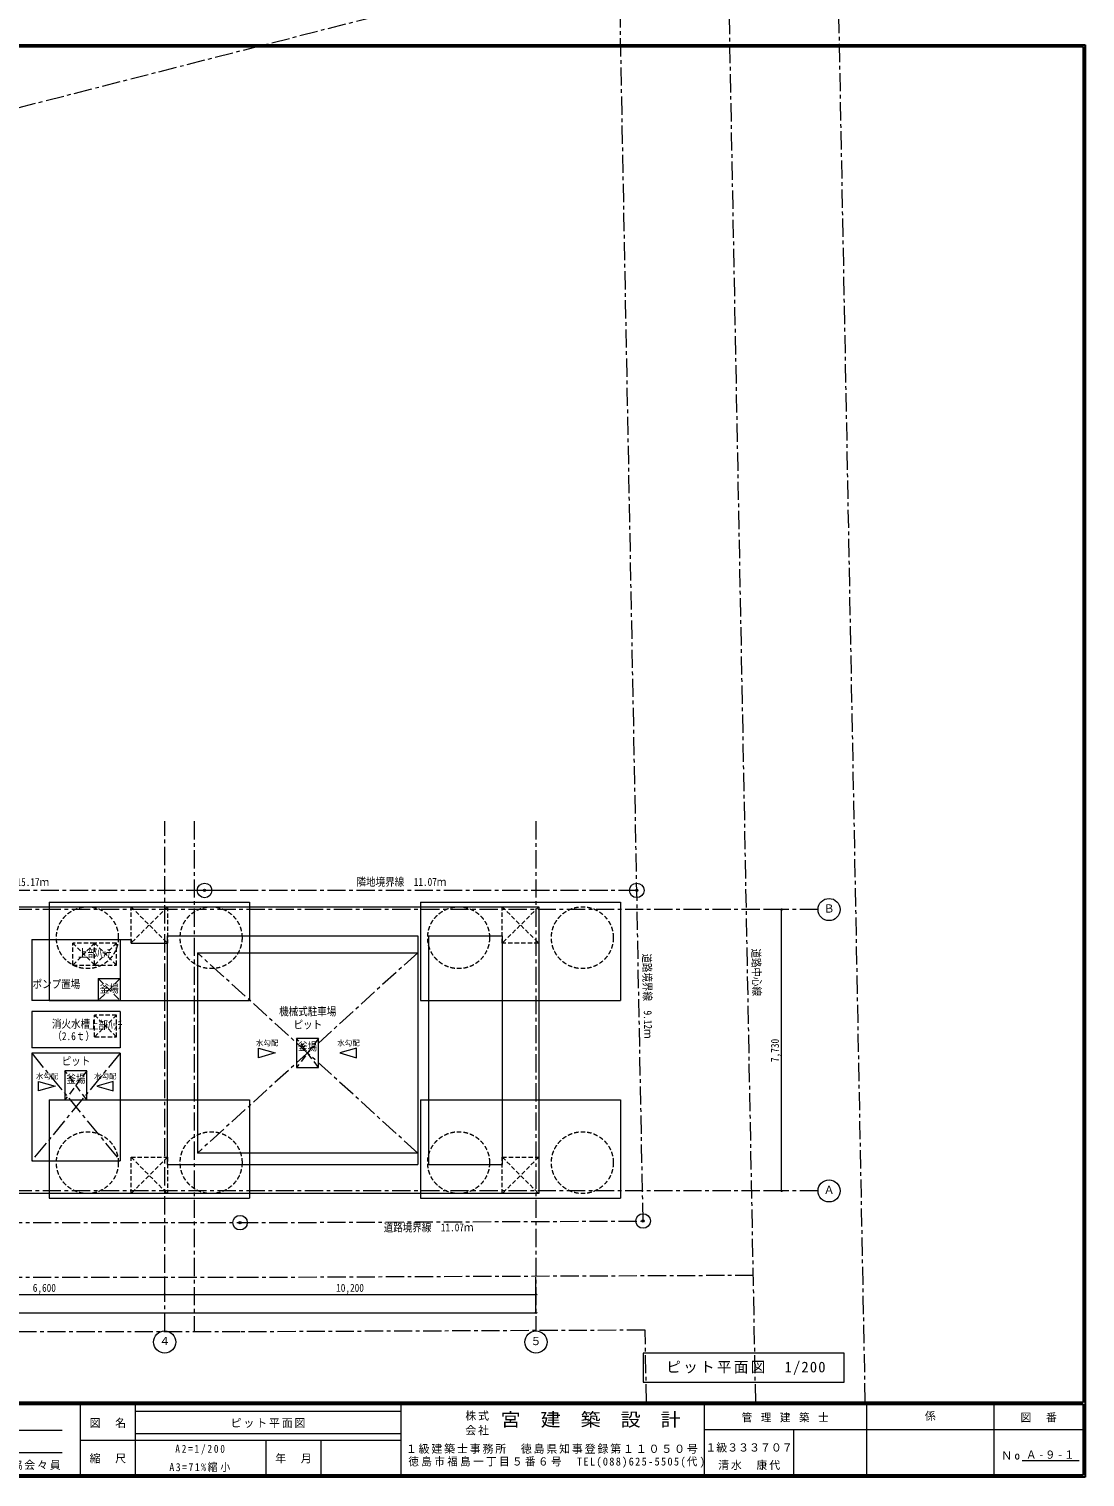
# Model space of a CAD drawing. Units: millimetres at full size; details may follow other scales. Extents: x -443943 to 462275, y -43546 to 79452.
# Drawn here: x -417560 to -388543, y -23081 to 16705 of the extents above; entities that cross this region are included whole.
import ezdxf
from ezdxf.enums import TextEntityAlignment as Align

# ---------------------------------------------------------------- set-up
doc = ezdxf.new("R2010")
doc.units = ezdxf.units.MM
doc.header["$LTSCALE"] = 100
doc.header["$PDMODE"] = 32
doc.header["$PDSIZE"] = 40
for name, pattern in [('CHAIN1', [8, 5, -1, 1, -1]), ('DASHED1', [1.8, 1.2, -0.6]), ('DASHED2', [3, 2, -1]), ('LONG_DASHED_DOTTED', [15.25, 12, -1.5, 0.25, -1.5])]:
    doc.linetypes.add(name, pattern=pattern)
for name, color, linetype, lineweight in [('1-0_仕上', 7, 'Continuous', 15), ('4-1_通り芯', 4, 'Continuous', 9), ('4-2_躯体', 3, 'Continuous', 20), ('4-4_寸法', 7, 'Continuous', 15), ('4-5_文字', 7, 'Continuous', 15), ('4-B_E-PANL', 1, 'Continuous', 18), ('4-E_E-LITE', 7, 'Continuous', 15), ('4-F__', 4, 'Continuous', 9)]:
    doc.layers.add(name, color=color, linetype=linetype, lineweight=lineweight)
doc.styles.add('ＭＳ ゴシック', font='')
doc.styles.get('ＭＳ ゴシック').set_extended_font_data('MS Gothic')

msp = doc.modelspace()

# ---------------------------------------------------------------- linework, layer by layer
at = {"layer": '1-0_仕上', "color": 2}
for q in [(-415654.5, -9988.1), (-415054.5, -9388.1)]:
    msp.add_line((-415654.5, -9388.1), q, dxfattribs=at)
at = {"layer": '1-0_仕上', "color": 2, "linetype": 'DASHED2'}
for p, q in [((-415654.5, -9388.1), (-415054.5, -9988.1)), ((-415054.5, -9388.1), (-415654.5, -9988.1)), ((-409604.5, -11028.1), (-410204.5, -11828.1)), ((-409604.5, -11828.1), (-410204.5, -11028.1)), ((-415969.5, -11918.1), (-416569.5, -12718.1)), ((-415969.5, -12718.1), (-416569.5, -11918.1))]:
    msp.add_line(p, q, dxfattribs=at)
at = {"layer": '1-0_仕上', "color": 2}
for points in [[(-409604.5, -11028.1), (-410204.5, -11028.1), (-410204.5, -11828.1), (-409604.5, -11828.1)], [(-415969.5, -11918.1), (-416569.5, -11918.1), (-416569.5, -12718.1), (-415969.5, -12718.1)]]:
    msp.add_lwpolyline(points, close=True, dxfattribs=at)
at = {"layer": '1-0_仕上', "color": 4, "lineweight": 9}
for points in [[(-410794.5, -11428.1), (-411248.7, -11559.6), (-411248.7, -11296.6)], [(-409014.5, -11428.1), (-408560.4, -11559.6), (-408560.4, -11296.6)], [(-416840.8, -12340.6), (-417294.9, -12472.1), (-417294.9, -12209.1)], [(-415698.3, -12340.6), (-415244.2, -12472.1), (-415244.2, -12209.1)]]:
    msp.add_lwpolyline(points, close=True, dxfattribs=at)
at = {"layer": '4-1_通り芯', "linetype": 'CHAIN1'}
for p, q in [((-435691.2, 9979.2), (-401347.3, 18764)), ((-413829.5, -19068.1), (-413829.5, -5062.1)), ((-413024.5, -5062.1), (-413024.5, -19068.1)), ((-403629.5, -5062.1), (-403629.5, -19068.1)), ((-395879.5, -7488.1), (-436691.2, -7488.1)), ((-395879.5, -15218.1), (-436691.2, -15218.1))]:
    msp.add_line(p, q, dxfattribs=at)
at = {"layer": '4-1_通り芯', "color": 5, "lineweight": 30}
for p, q in [((-443943.2, 16273.1), (-388543.2, 16273.1)), ((-443893.2, 16223.1), (-388593.2, 16223.1)), ((-388593.2, 16223.1), (-388593.2, -21030.8)), ((-388543.2, 16273.1), (-388543.2, -23080.8)), ((-388593.2, -21030.8), (-443893.2, -21030.8)), ((-443893.2, -21080.8), (-388593.2, -21080.8)), ((-388593.2, -21080.8), (-388593.2, -23030.8)), ((-388593.2, -23030.8), (-429443.2, -23030.8)), ((-388543.2, -23080.8), (-443943.2, -23080.8))]:
    msp.add_line(p, q, dxfattribs=at)
at = {"layer": '4-1_通り芯', "color": 7, "lineweight": 15}
for p, q in [((-416143.2, -23030.8), (-416143.2, -21080.8)), ((-414643.1, -21080.8), (-414643.1, -23030.8)), ((-407343.2, -21080.8), (-407343.2, -23030.8)), ((-399004.6, -21080.8), (-399004.6, -23030.8)), ((-394543.2, -21080.8), (-394543.2, -23030.8)), ((-391043.2, -23030.8), (-391043.2, -21080.8)), ((-407343.2, -21280.8), (-414643.1, -21280.8)), ((-416650.5, -21803.2), (-424171, -21803.2)), ((-414643.1, -21880.8), (-407343.2, -21880.8)), ((-388543.2, -21780.8), (-399004.6, -21780.8)), ((-396543.2, -23030.8), (-396543.2, -21780.8)), ((-407343.2, -22080.8), (-416143.2, -22080.8)), ((-411043.2, -23030.8), (-411043.2, -22080.8)), ((-409543.2, -22080.8), (-409543.2, -23030.8)), ((-424171, -22403.1), (-416650.5, -22403.1)), ((-388704.4, -22632.1), (-390270.6, -22632.1))]:
    msp.add_line(p, q, dxfattribs=at)
for centre in [(-395575.8, -7488.1), (-395575.8, -15218.1), (-413829.5, -19371.9), (-403629.5, -19371.9)]:
    msp.add_circle(centre, 303.8, dxfattribs=at)
at = {"layer": '4-2_躯体'}
for p, q in [((-433704.5, -7413.1), (-403554.5, -7413.1)), ((-403554.5, -7413.1), (-403554.5, -15293.1)), ((-417484.5, -8313.1), (-414754.5, -8313.1)), ((-417484.5, -8313.1), (-417484.5, -9988.1)), ((-415054.5, -8313.1), (-415054.5, -9988.1)), ((-413754.5, -8213.1), (-406879.5, -8213.1)), ((-413754.5, -14493.1), (-413754.5, -8213.1)), ((-406879.5, -8213.1), (-406879.5, -14493.1)), ((-406579.5, -8213.1), (-406579.5, -14493.1)), ((-406579.5, -8213.1), (-404554.5, -8213.1)), ((-404554.5, -8213.1), (-404554.5, -14493.1)), ((-412929.5, -8678.1), (-406879.5, -8678.1)), ((-412929.5, -8678.1), (-412929.5, -14178.1)), ((-415054.5, -9988.1), (-417484.5, -9988.1)), ((-415054.5, -10288.1), (-417484.5, -10288.1)), ((-417484.5, -10288.1), (-417484.5, -11288.1)), ((-415054.5, -10288.1), (-415054.5, -11288.1)), ((-415054.5, -11288.1), (-417484.5, -11288.1)), ((-415054.5, -11438.1), (-417484.5, -11438.1)), ((-417484.5, -11438.1), (-417484.5, -14393.1)), ((-415054.5, -11438.1), (-415054.5, -14393.1)), ((-406879.5, -14178.1), (-412929.5, -14178.1)), ((-417484.5, -14393.1), (-415054.5, -14393.1)), ((-413754.5, -14493.1), (-406879.5, -14493.1)), ((-406579.5, -14493.1), (-404554.5, -14493.1)), ((-403554.5, -15293.1), (-433704.5, -15293.1))]:
    msp.add_line(p, q, dxfattribs=at)
at = {"layer": '4-2_躯体', "linetype": 'DASHED1'}
for p, q in [((-413754.5, -7413.1), (-414754.5, -8413.1)), ((-413754.5, -7413.1), (-413754.5, -8413.1)), ((-403554.5, -7413.1), (-404554.5, -8413.1)), ((-403554.5, -8413.1), (-404554.5, -8413.1)), ((-414754.5, -14293.1), (-413754.5, -14293.1)), ((-414754.5, -14293.1), (-413754.5, -15293.1)), ((-414754.5, -15293.1), (-414754.5, -14293.1)), ((-413754.5, -14293.1), (-414754.5, -15293.1)), ((-413754.5, -14293.1), (-413754.5, -15293.1)), ((-404554.5, -14293.1), (-403554.5, -14293.1)), ((-404554.5, -14293.1), (-403554.5, -15293.1))]:
    msp.add_line(p, q, dxfattribs=at)
at = {"layer": '4-2_躯体', "color": 4, "linetype": 'CHAIN1', "lineweight": 9}
for p, q in [((-406879.5, -8678.1), (-412929.5, -14178.1)), ((-406879.5, -14178.1), (-412929.5, -8678.1)), ((-415054.5, -11438.1), (-417484.5, -14393.1)), ((-417484.5, -11438.1), (-415054.5, -14393.1))]:
    msp.add_line(p, q, dxfattribs=at)
at = {"layer": '4-2_躯体', "linetype": 'DASHED1'}
for points in [[(-414754.5, -8413.1), (-414754.5, -7413.1), (-413754.5, -8413.1)], [(-404554.5, -8413.1), (-404554.5, -7413.1), (-403554.5, -8413.1)], [(-403554.5, -14293.1), (-404554.5, -15293.1), (-404554.5, -14293.1)]]:
    msp.add_lwpolyline(points, dxfattribs=at)
at = {"layer": '4-2_躯体'}
msp.add_lwpolyline([(-414754.5, -8313.1), (-414754.5, -8413.1), (-413754.5, -8413.1)], dxfattribs=at)
at = {"layer": '4-4_寸法'}
for p, q in [((-396879.5, -7488.1), (-397379.5, -7488.1)), ((-396879.5, -15218.1), (-396879.5, -7488.1)), ((-396879.5, -15218.1), (-397379.5, -15218.1)), ((-413829.5, -18068.1), (-413829.5, -17591.6)), ((-403629.5, -18568.1), (-403629.5, -17591.6)), ((-433629.5, -18068.1), (-403629.5, -18068.1)), ((-433629.5, -18568.1), (-403629.5, -18568.1))]:
    msp.add_line(p, q, dxfattribs=at)
for p in [(-396879.5, -7488.1), (-396879.5, -15218.1), (-413829.5, -18068.1), (-403629.5, -18068.1), (-403629.5, -18568.1)]:
    msp.add_point(p, dxfattribs=at)
at = {"layer": '4-B_E-PANL', "color": 4, "linetype": 'DASHED1', "lineweight": 9}
for p, q in [((-416354.5, -8413.1), (-415754.5, -9013.1)), ((-415754.5, -8413.1), (-416354.5, -8413.1)), ((-416354.5, -9013.1), (-416354.5, -8413.1)), ((-415754.5, -9013.1), (-415754.5, -8413.1)), ((-415154.5, -8413.1), (-415754.5, -8413.1)), ((-415754.5, -8413.1), (-415154.5, -9013.1)), ((-415154.5, -8413.1), (-415754.5, -9013.1)), ((-415154.5, -9013.1), (-415154.5, -8413.1)), ((-415754.5, -9013.1), (-415154.5, -9013.1)), ((-415754.5, -10988.1), (-415754.5, -10388.1)), ((-415754.5, -10388.1), (-415154.5, -10988.1)), ((-415154.5, -10388.1), (-415754.5, -10988.1)), ((-415754.5, -10988.1), (-415154.5, -10988.1))]:
    msp.add_line(p, q, dxfattribs=at)
at = {"layer": '4-B_E-PANL', "color": 134, "linetype": 'DASHED1', "lineweight": 5}
msp.add_line((-406879.5, -8678.1), (-406879.5, -14178.1), dxfattribs=at)
at = {"layer": '4-B_E-PANL', "color": 2, "lineweight": 15}
for p, q in [((-395158.2, -19675.6), (-400686.5, -19675.6)), ((-400686.5, -19675.6), (-400686.5, -20475.6))]:
    msp.add_line(p, q, dxfattribs=at)
at = {"layer": '4-B_E-PANL', "color": 4, "linetype": 'DASHED1', "lineweight": 9}
for points in [[(-415754.5, -8413.1), (-416354.5, -9013.1), (-415754.5, -9013.1)], [(-415154.5, -10988.1), (-415154.5, -10388.1), (-415754.5, -10388.1)]]:
    msp.add_lwpolyline(points, dxfattribs=at)
at = {"layer": '4-B_E-PANL', "color": 2, "lineweight": 15}
msp.add_lwpolyline([(-400686.5, -20475.6), (-395158.2, -20475.6), (-395158.2, -19675.6)], dxfattribs=at)
at = {"layer": '4-E_E-LITE'}
for p, q in [((-417004.5, -7288.1), (-411504.5, -7288.1)), ((-417004.5, -7288.1), (-417004.5, -9988.1)), ((-411504.5, -7288.1), (-411504.5, -9988.1)), ((-406804.5, -7288.1), (-401304.5, -7288.1)), ((-401304.5, -7288.1), (-401304.5, -9988.1)), ((-417004.5, -9988.1), (-411504.5, -9988.1))]:
    msp.add_line(p, q, dxfattribs=at)
for points in [[(-406804.5, -7288.1), (-406804.5, -9988.1), (-401304.5, -9988.1)], [(-417004.5, -12718.1), (-417004.5, -15418.1), (-411504.5, -15418.1)], [(-417004.5, -12718.1), (-411504.5, -12718.1), (-411504.5, -15418.1)], [(-406804.5, -12718.1), (-401304.5, -12718.1), (-401304.5, -15418.1)], [(-406804.5, -12718.1), (-406804.5, -15418.1), (-401304.5, -15418.1)]]:
    msp.add_lwpolyline(points, dxfattribs=at)
at = {"layer": '4-E_E-LITE', "linetype": 'DASHED1'}
for centre in [(-415954.5, -8263.1), (-412554.5, -8263.1), (-405754.5, -8263.1), (-402354.5, -8263.1), (-415954.5, -14443.1), (-412554.5, -14443.1), (-405754.5, -14443.1), (-402354.5, -14443.1)]:
    msp.add_circle(centre, 850, dxfattribs=at)
at = {"layer": '4-F__', "linetype": 'CHAIN1'}
for p, q in [((-397590.7, -21030.8), (-398507.7, 27231.9)), ((-395375.3, 20291.6), (-394590.2, -21030.8)), ((-400686, -16046.4), (-401347.3, 18764)), ((-412735.7, -6963), (-427908.9, -6963.1)), ((-400858.6, -6962.5), (-412735.7, -6963)), ((-434248.3, -16091.6), (-411759.8, -16091.5)), ((-411759.8, -16091.5), (-400686, -16046.1)), ((-434248.3, -17591.6), (-411759.8, -17591.5)), ((-411753.6, -17591.4), (-397657.2, -17533.6)), ((-411753.7, -19091.5), (-434248.3, -19091.6)), ((-400629, -19046.2), (-411753.7, -19091.5)), ((-400591.3, -21030.8), (-400629, -19046.2))]:
    msp.add_line(p, q, dxfattribs=at)
at = {"layer": '4-F__', "color": 1, "linetype": 'LONG_DASHED_DOTTED', "lineweight": 18}
msp.add_line((-411932.7, -6962.8), (-412735.7, -6963), dxfattribs=at)
at = {"layer": '4-F__'}
for centre, radius in [((-412735.7, -6963), 200), ((-400858.6, -6962.5), 200), ((-412735.7, -6963), 30), ((-400858.6, -6962.5), 30), ((-411759.8, -16091.5), 200), ((-400686, -16046.1), 200), ((-411759.8, -16091.5), 30), ((-400686, -16046.4), 30)]:
    msp.add_circle(centre, radius, dxfattribs=at)

# ---------------------------------------------------------------- texts
at = {"layer": '1-0_仕上', "style": 'ＭＳ ゴシック', "width": 0.85}
for s, p in [('釜場', (-415614.5, -9838.1)), ('機械式駐車場', (-410684.5, -10464.8)), ('ピット', (-410289.1, -10826.4)), ('釜場', (-410164.5, -11428.1)), ('ピット', (-416659.5, -11828.4)), ('釜場', (-416529.5, -12318.1))]:
    msp.add_text(s, height=219.9, dxfattribs=at).set_placement(p, align=Align.BOTTOM_LEFT)
at = {"layer": '1-0_仕上', "color": 4, "style": 'ＭＳ ゴシック'}
for p in [(-411321.6, -11272.8), (-409087.5, -11272.8), (-417367.8, -12185.3), (-415771.2, -12185.3)]:
    msp.add_text('水勾配', height=146.6, dxfattribs=at).set_placement(p, align=Align.BOTTOM_LEFT)
at = {"layer": '4-1_通り芯', "color": 7, "style": 'ＭＳ ゴシック'}
for s, p in [('Ｂ', (-395725.8, -7638.1)), ('Ａ', (-395725.8, -15368.1)), ('４', (-413979.5, -19521.9)), ('５', (-403779.5, -19521.9)), ('係', (-392943.2, -21580.8)), ('１級３３３７０７', (-398973.9, -22446.5))]:
    msp.add_text(s, height=219.9, dxfattribs=at).set_placement(p, align=Align.BOTTOM_LEFT)
at = {"layer": '4-1_通り芯', "color": 6, "style": 'ＭＳ ゴシック', "width": 1.1}
msp.add_text('宮\u3000建\u3000築\u3000設\u3000計', height=366.6, dxfattribs=at).set_placement((-404601.9, -21795.4), align=Align.BOTTOM_LEFT)
at = {"layer": '4-1_通り芯', "color": 7, "char_height": 219.9, "attachment_point": 7, "style": 'ＭＳ ゴシック'}
for s, insert in [('\\T1.17;図\u3000名', (-415893.2, -21730.8)), ('\\T1.17;ピット平面図', (-412018.1, -21730.8)), ('\\T1.17;株式', (-405570.4, -21532.4)), ('\\T1.23;\\W0.95;管\\~理\\~建\\~築\\~士', (-397973.9, -21580.8)), ('\\T1.17;図\u3000番', (-390318.2, -21580.8)), ('\\T1.17;会社', (-405570.4, -21932.4)), ('\\T1.39;\\W0.85;A2=1/200', (-413539.7, -22468.3)), ('\\T1.17;１級建築士事務所\u3000徳島県知事登録第１１０５０号', (-407203.6, -22442.3)), ('\\T1.17;徳島県建築士事務所協会々員', (-421198.2, -22885.5)), ('\\T1.17;縮\u3000尺', (-415893.2, -22705.8)), ('\\T1.3;\\W0.9;A3=71%縮小', (-413702.2, -22943.3)), ('\\T1.17;年\u3000月', (-410793.2, -22705.8)), ('\\T1.25;\\W0.95;徳島市福島一丁目５番６号\u3000TEL(088)625-5505(代)', (-407133.8, -22823.1)), ('\\T1.17;清水\u3000康代', (-398623.9, -22888.8)), ('\\T1.22;Ｎo', (-390846.7, -22604.5)), ('\\T1.22;\\W0.95;Ａ-９-１', (-390162.5, -22581.1))]:
    msp.add_mtext(s, dxfattribs=dict(at, insert=insert))
at = {"layer": '4-4_寸法', "style": 'ＭＳ ゴシック', "width": 0.85}
msp.add_text('7,730', height=219.9, rotation=90, dxfattribs=at).set_placement((-396889.5, -11678.1), align=Align.BOTTOM_LEFT)
for s, p in [('6,600', (-417454.5, -18058.1)), ('10,200', (-409119.5, -18058.1))]:
    msp.add_text(s, height=219.9, dxfattribs=at).set_placement(p, align=Align.BOTTOM_LEFT)
at = {"layer": '4-5_文字', "style": 'ＭＳ ゴシック', "width": 0.85}
for s, p in [('ポンプ置場', (-417459.9, -9714.6)), ('消火水槽', (-416927.1, -10807.4)), ('（2.6ｔ）', (-416915.5, -11143.2))]:
    msp.add_text(s, height=219.9, dxfattribs=at).set_placement(p, align=Align.BOTTOM_LEFT)
at = {"layer": '4-B_E-PANL', "color": 7, "style": 'ＭＳ ゴシック', "width": 0.85}
for p in [(-416209.5, -8863.1), (-415912.1, -10838.1)]:
    msp.add_text('上部ﾊｯﾁ', height=219.9, dxfattribs=at).set_placement(p, align=Align.BOTTOM_LEFT)
at = {"layer": '4-B_E-PANL', "color": 2, "insert": (-400047.4, -20275.6), "char_height": 293.3, "attachment_point": 7, "style": 'ＭＳ ゴシック'}
msp.add_mtext('\\T1.16;ピット平面図\u30001/200', dxfattribs=at)
at = {"layer": '4-F__', "color": 7, "style": 'ＭＳ ゴシック', "width": 0.85}
for s, rotation, p in [('隣地境界線\u300015.17ｍ', 0.001, (-419473.4, -6910.1)), ('隣地境界線\u300011.07ｍ', 0.002, (-408558.4, -6905.5)), ('道路境界線\u30009.12ｍ', 271.088, (-400763.1, -8697.1)), ('道路中心線', 271.088, (-397760.1, -8561)), ('道路境界線\u300011.07ｍ', 0.235, (-407812.2, -16405.2))]:
    msp.add_text(s, height=219.9, rotation=rotation, dxfattribs=at).set_placement(p, align=Align.BOTTOM_LEFT)

doc.saveas('drawing.dxf')
